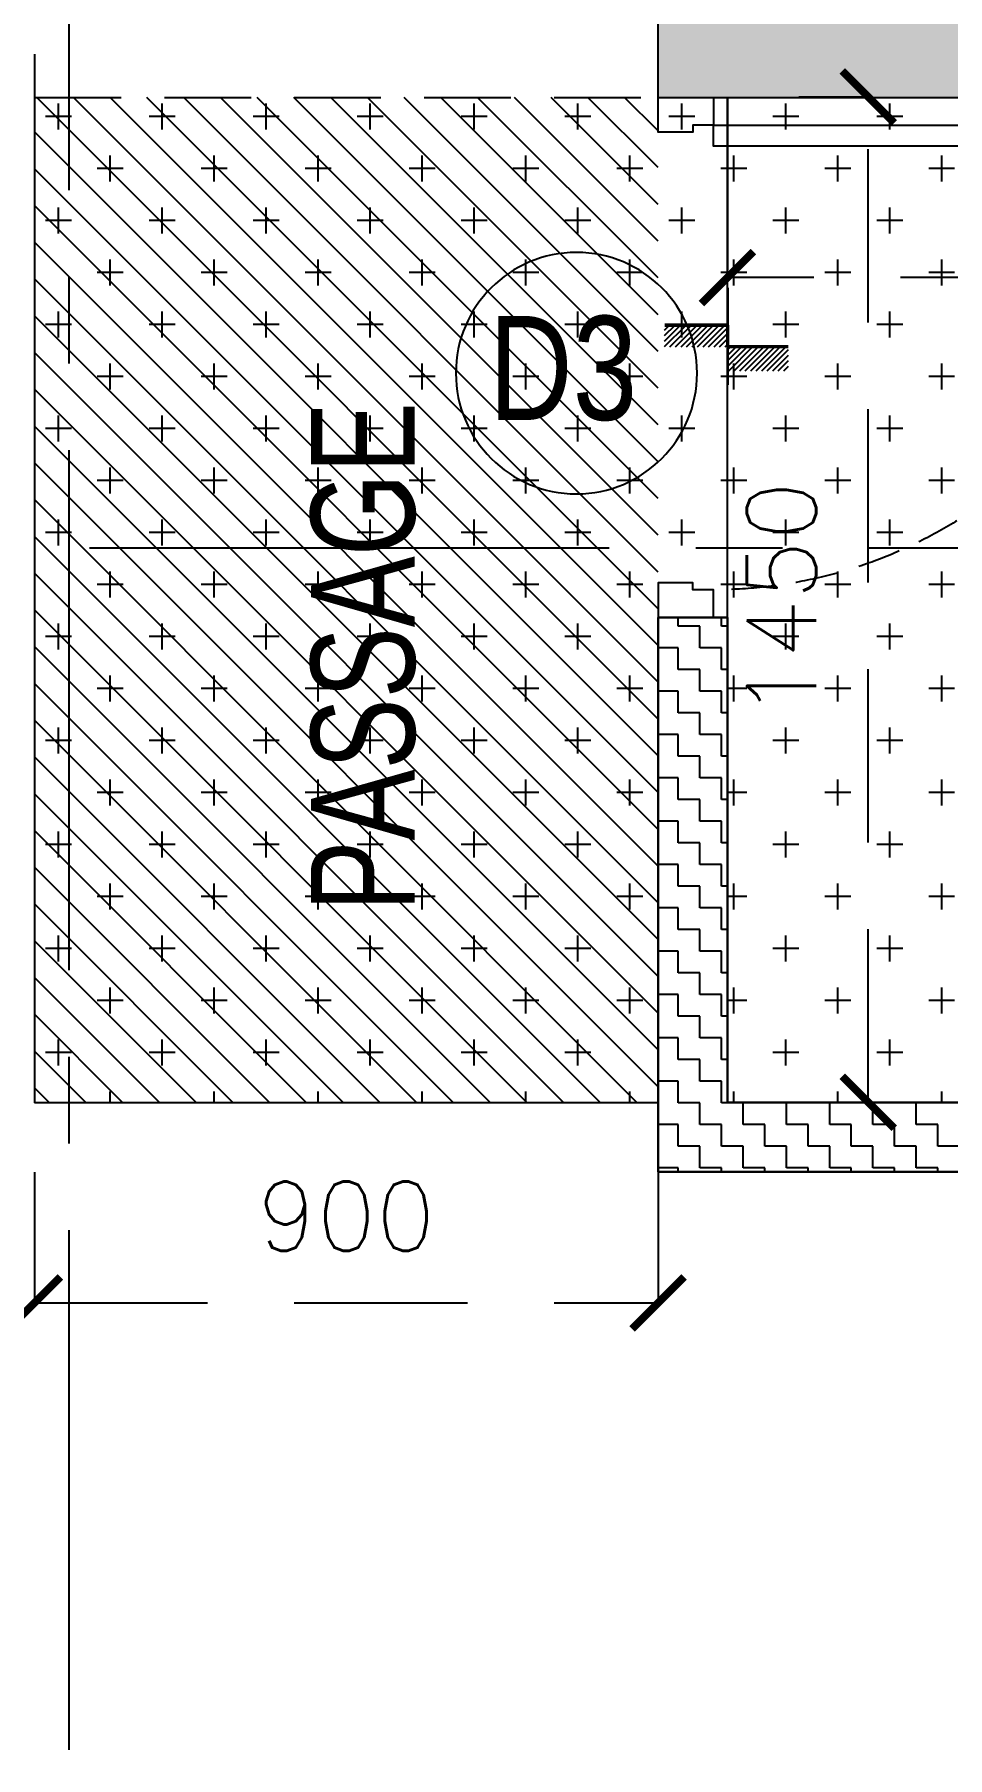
# Model space of a CAD drawing. Header units: millimetres. Extents: x 1180970 to 1231451, y -5737889 to -5695638.
# Drawn here: x 1209852 to 1211170, y -5724319 to -5721834 of the extents above; entities that cross this region are included whole.
import ezdxf
from ezdxf.enums import TextEntityAlignment as Align

# ---------------------------------------------------------------- set-up
doc = ezdxf.new("R2010")
doc.units = ezdxf.units.MM
doc.header["$LTSCALE"] = 1000
doc.header["$MEASUREMENT"] = 0
for name, pattern in [('1BHK-A$0$AUDIT_D_120904163729-0', [0]), ('1BHK-A$1$HIDDEN', [0.375, 0.25, -0.125]), ('AUDIT_D_120904163729-0', [0]), ('T8(T9 IS SIMILAR) - GROUND FLOOR - DIMENSION & TEXTING$0$HIDDEN', [0.375, 0.25, -0.125]), ('T8_REFUGE COLUMNS$0$CENTER2', [1.125, 0.75, -0.125, 0.125, -0.125])]:
    doc.linetypes.add(name, pattern=pattern)
doc.layers.get('0').update_dxf_attribs({"linetype": 'AUDIT_D_120904163729-0'})
for name, color, linetype in [('1BHK-A$0$A-DOOR-FULL', 2, 'Continuous'), ('1BHK-A$0$A-HATCH -160', 251, '1BHK-A$0$AUDIT_D_120904163729-0'), ('1BHK-A$0$a-tile drop', 3, 'Continuous'), ('1BHK-A$0$A-TOI SUNK 50MM', 8, 'Continuous'), ('1BHK-A$0$APT PLANS-typ$0$TILEDROP', 3, 'Continuous'), ('1BHK-A$0$CUT-OUT', 49, 'Continuous'), ('T8(T9 IS SIMILAR) - GROUND FLOOR - DIMENSION & TEXTING$0$A-DIMENSIONS', 2, 'T8(T9 IS SIMILAR) - GROUND FLOOR - DIMENSION & TEXTING$0$HIDDEN'), ('T8(T9 IS SIMILAR) - GROUND FLOOR - DIMENSION & TEXTING$0$a-window-no', 125, 'Continuous'), ('T8_REFUGE COLUMNS$0$A-CENTERLINE', 193, 'T8_REFUGE COLUMNS$0$CENTER2'), ('T8_REFUGE COLUMNS$0$A-RCC COLS', 3, 'Continuous')]:
    doc.layers.add(name, color=color, linetype=linetype)
for name, color, linetype, lineweight in [('1BHK-A$0$A-WALL- 160', 6, 'Continuous', 30), ('T8(T9 IS SIMILAR) - GROUND FLOOR - DIMENSION & TEXTING$0$a-Text', 4, 'Continuous', 0), ('T8(T9 IS SIMILAR) - GROUND FLOOR$0$D&W', 8, 'Continuous', 25)]:
    doc.layers.add(name, color=color, linetype=linetype, lineweight=lineweight)
doc.layers.add('T8_REFUGE COLUMNS$0$COL-HATCH', color=7, linetype='Continuous', lineweight=25, true_color=0xa3a3a3)
doc.styles.add('T8(T9 IS SIMILAR) - GROUND FLOOR - DIMENSION & TEXTING$0$ARIAL ARROW', font='swisscl.ttf')
doc.styles.add('T8(T9 IS SIMILAR) - GROUND FLOOR - DIMENSION & TEXTING$0$LODHA STANDERD', font='sanss___.ttf')
doc.styles.add('T8(T9 IS SIMILAR) - GROUND FLOOR - DIMENSION & TEXTING$0$Romans 1', font='romans.shx', dxfattribs={"height": 100})
doc.dimstyles.new('T8(T9 IS SIMILAR) - GROUND FLOOR - DIMENSION & TEXTING$0$ALPINE S', dxfattribs={"dimscale": 0, "dimtxt": 100, "dimasz": 75, "dimexe": 0, "dimexo": 0, "dimgap": 75, "dimtad": 1, "dimdec": 0, "dimzin": 0, "dimdsep": 46, "dimtxsty": 'T8(T9 IS SIMILAR) - GROUND FLOOR - DIMENSION & TEXTING$0$Romans 1', "dimblk": 'T8(T9 IS SIMILAR) - GROUND FLOOR - DIMENSION & TEXTING$0$_ArchTick', "dimcen": 0.09, "dimclrd": 256, "dimclre": 256, "dimclrt": 7, "dimadec": 0, "dimazin": 0, "dimtfac": 1, "dimtdec": 0, "dimtofl": 0, "dimtmove": 1, "dimatfit": 0, "dimldrblk": 'T8(T9 IS SIMILAR) - GROUND FLOOR - DIMENSION & TEXTING$0$_Open90', "dimfxl": 1, "dimtolj": 1, "dimtzin": 0, "dimarcsym": 0})

# ---------------------------------------------------------------- blocks, each defined once
blk = doc.blocks.new('*U100')
for points in [[(0, 0), (0, 670), (-30, 670), (-30, 0)], [(-710, 0), (-670, 0), (-670, -30), (-660, -30), (-660, -80), (-710, -80)], [(40, 0), (0, 0), (0, -30), (-10, -30), (-10, -80), (40, -80)]]:
    blk.add_lwpolyline(points, close=True)
at = {"color": 0, "linetype": 'ByBlock', "ltscale": 0.25}
blk.add_arc((1, -0.4), 671, 92.373, 179.9653, dxfattribs=at)
blk = doc.blocks.new('1BHK-A$0$TILE DROP -x')
at = {"layer": '1BHK-A$0$APT PLANS-typ$0$TILEDROP'}
h = blk.add_hatch(dxfattribs=at)
h.set_pattern_fill('ACET-2D-ANSI31', color=8, scale=90, angle=90, style=0)
h.set_pattern_definition([(135, (-851695.914, 5365039.183), (-7.954951288, -7.954951288), [])])
h.paths.add_polyline_path([(-58323.9, -19205.9), (-58323.9, -19023.7), (-58261.5, -19023.7), (-58261.5, -19205.9)])
edge = h.paths.add_edge_path()
edge.add_line((-58323.9, -19381.2), (-58393.7, -19381.2))
edge.add_line((-58323.9, -19205.9), (-58323.9, -19381.2))
edge.add_line((-58393.1, -19205.9), (-58323.9, -19205.9))
edge.add_line((-58393.1, -19381.2), (-58393.1, -19205.9))
at = {"layer": '1BHK-A$0$APT PLANS-typ$0$TILEDROP', "color": 1}
blk.add_line((-58153.9, -19205.9), (-58434, -19205.9), dxfattribs=at)
at = {"layer": '1BHK-A$0$APT PLANS-typ$0$TILEDROP', "color": 20, "const_width": 10}
for points in [[(-58261.5, -19205.9), (-58261.5, -19023.7)], [(-58323.9, -19381.2), (-58323.9, -19205.9)], [(-58323.9, -19205.9), (-58261.5, -19205.9)]]:
    blk.add_lwpolyline(points, dxfattribs=at)
blk = doc.blocks.new('1BHK-A')
at = {"layer": '1BHK-A$0$A-HATCH -160', "linetype": 'ByBlock'}
h = blk.add_hatch(dxfattribs=at)
h.set_pattern_fill('ZIGZAG', color=256, scale=250)
h.set_pattern_definition([(0, (0, 0), (31.25, 31.25), [31.25, -31.25]), (90, (31.25, 0), (-31.25, 31.25), [31.25, -31.25])])
h.paths.add_polyline_path([(1147299.5, -5722674.9), (1147299.5, -5723474.6), (1145949.5, -5723474.6), (1145949.5, -5723374.9), (1147199.5, -5723374.6), (1147199.5, -5722674.9)])
at = {"layer": '1BHK-A$0$A-TOI SUNK 50MM'}
h = blk.add_hatch(dxfattribs=at)
h.set_pattern_fill('CROSS', color=256, scale=300, style=0)
h.set_pattern_definition([(0, (-107180.45, 61072.54), (75, 75), [37.5, -112.5]), (90, (-107161.7, 61053.79), (-75, 75), [37.5, -112.5])])
h.paths.add_polyline_path([(1147199.5, -5723374.6), (1147199.5, -5722674.9), (1147299.5, -5722674.9), (1147299.5, -5723374.6), (1148199.5, -5723374.8), (1148199.5, -5721924.8), (1145949.5, -5721924.4), (1145949.5, -5723374.4)])
h = blk.add_hatch(dxfattribs=at)
h.set_pattern_fill('ANSI31', color=256, scale=300, style=0)
h.set_pattern_definition([(45, (-107180.448, 61072.54), (-26.5165043, 26.5165043), [])])
h.paths.add_polyline_path([(1148199.5, -5723374.8), (1147299.5, -5723374.8), (1147299.5, -5721924.6), (1148199.5, -5721924.6)])
for p, q in [((1147199.5, -5722674.9), (1147199.3, -5721924.6)), ((1148199.5, -5721924.9), (1148199.6, -5723374.8)), ((1147299.5, -5723374.9), (1148199.5, -5723374.8))]:
    blk.add_line(p, q, dxfattribs=at)
blk.add_lwpolyline([(1147199.5, -5721924.8), (1145949.5, -5721924.4), (1145949.5, -5723374.4), (1147199.5, -5723374.8)], close=True, dxfattribs=at)
at = {"layer": '1BHK-A$0$A-WALL- 160', "linetype": 'ByBlock'}
for p, q in [((1147199.5, -5722674.9), (1147199.5, -5723374.6)), ((1147199.5, -5722674.9), (1147299.5, -5722674.9)), ((1147299.5, -5722674.9), (1147299.5, -5723374.9)), ((1147199.5, -5723374.6), (1145949.5, -5723374.6)), ((1147299.5, -5723474.6), (1147299.5, -5723374.6)), ((1147299.5, -5723474.6), (1145949.5, -5723474.6))]:
    blk.add_line(p, q, dxfattribs=at)
at = {"layer": '1BHK-A$0$CUT-OUT', "linetype": '1BHK-A$1$HIDDEN', "ltscale": 0.5}
blk.add_lwpolyline([(1148199.5, -5721924.9), (1147299.5, -5721924.6), (1147299.5, -5721674.6), (1148199.5, -5721674.9)], close=True, dxfattribs=at)
at = {"layer": '1BHK-A$0$A-DOOR-FULL', "linetype": '1BHK-A$1$HIDDEN', "rotation": 90}
blk.add_blockref('*U100', (1147219.5, -5721964.9), dxfattribs=at)
at = {"layer": '1BHK-A$0$a-tile drop', "xscale": -0.4999999999999997, "yscale": 0.4999999999999997, "zscale": 0.4999999999999998, "rotation": 270.0003204097976}
blk.add_blockref('1BHK-A$0$TILE DROP -x', (1156801.8, -5693122.3), dxfattribs=at)
blk = doc.blocks.new('T8_REFUGE COLUMNS')
at = {"layer": 'T8_REFUGE COLUMNS$0$COL-HATCH', "linetype": 'ByBlock'}
h = blk.add_hatch(color=256, dxfattribs=at)
h.dxf.hatch_style = 1
h.paths.add_polyline_path([(1212262.1, -5721674.9), (1210752.1, -5721674.9), (1210752.1, -5721924.9), (1212262.1, -5721924.9)])
at = {"layer": 'T8_REFUGE COLUMNS$0$A-CENTERLINE'}
for p, q in [((1209902.1, -5728808.5), (1209902.1, -5698573.6)), ((1217431.8, -5722574.9), (1182156.9, -5722574.9))]:
    blk.add_line(p, q, dxfattribs=at)
at = {"layer": 'T8_REFUGE COLUMNS$0$A-RCC COLS', "linetype": 'ByBlock'}
blk.add_lwpolyline([(1212262.1, -5721674.9), (1210752.1, -5721674.9), (1210752.1, -5721924.9), (1212262.1, -5721924.9)], close=True, dxfattribs=at)
blk = doc.blocks.new('T8(T9 IS SIMILAR) - GROUND FLOOR')
at = {"layer": 'T8(T9 IS SIMILAR) - GROUND FLOOR$0$D&W', "linetype": 'ByBlock'}
blk.add_blockref('T8_REFUGE COLUMNS', (0, 0), dxfattribs=at)
at = {"layer": 'T8(T9 IS SIMILAR) - GROUND FLOOR$0$D&W', "linetype": 'ByBlock', "xscale": -1}
blk.add_blockref('1BHK-A', (2358051.8, 0), dxfattribs=at)
blk = doc.blocks.new('T8(T9 IS SIMILAR) - GROUND FLOOR - DIMENSION & TEXTING$0$_ArchTick')
at = {"color": 0, "linetype": 'ByBlock', "const_width": 0.15}
blk.add_lwpolyline([(-0.5, -0.5), (0.5, 0.5)], dxfattribs=at)
blk = doc.blocks.new('*D701')
at = {"layer": 'T8(T9 IS SIMILAR) - GROUND FLOOR - DIMENSION & TEXTING$0$A-DIMENSIONS', "linetype": 'T8(T9 IS SIMILAR) - GROUND FLOOR - DIMENSION & TEXTING$0$HIDDEN', "lineweight": -2, "transparency": 16777216}
for p, q in [((1210852.5, -5721924), (1210852.5, -5722184.5)), ((1212102.3, -5721924), (1212102.3, -5722184.5))]:
    blk.add_line(p, q, dxfattribs=at)
at = {"layer": 'T8(T9 IS SIMILAR) - GROUND FLOOR - DIMENSION & TEXTING$0$A-DIMENSIONS', "lineweight": -2, "transparency": 16777216}
blk.add_line((1212102.3, -5722184.5), (1210852.5, -5722184.5), dxfattribs=at)
at = {"layer": 'T8(T9 IS SIMILAR) - GROUND FLOOR - DIMENSION & TEXTING$0$A-DIMENSIONS', "linetype": 'ByBlock', "lineweight": -2, "transparency": 16777216, "xscale": 75, "yscale": 75, "zscale": 75, "rotation": 180}
blk.add_blockref('T8(T9 IS SIMILAR) - GROUND FLOOR - DIMENSION & TEXTING$0$_ArchTick', (1210852.5, -5722184.5), dxfattribs=at)
at = {"layer": 'T8(T9 IS SIMILAR) - GROUND FLOOR - DIMENSION & TEXTING$0$A-DIMENSIONS', "linetype": 'ByBlock', "lineweight": -2, "transparency": 16777216, "xscale": 75, "yscale": 75, "zscale": 75}
blk.add_blockref('T8(T9 IS SIMILAR) - GROUND FLOOR - DIMENSION & TEXTING$0$_ArchTick', (1212102.3, -5722184.5), dxfattribs=at)
at = {"layer": 'T8(T9 IS SIMILAR) - GROUND FLOOR - DIMENSION & TEXTING$0$A-DIMENSIONS', "color": 7, "linetype": 'ByBlock', "transparency": 16777216, "insert": (1211477.4, -5722059.5), "char_height": 100, "attachment_point": 5, "style": 'T8(T9 IS SIMILAR) - GROUND FLOOR - DIMENSION & TEXTING$0$Romans 1'}
blk.add_mtext('\\A1;1250', dxfattribs=at)
blk = doc.blocks.new('T8(T9 IS SIMILAR) - GROUND FLOOR - DIMENSION & TEXTING$0$_Open90')
at = {"color": 0, "linetype": 'ByBlock', "lineweight": -2}
for p, q in [((-0.5, 0.5), (0, 0)), ((0, 0), (-1, 0)), ((0, 0), (-0.5, -0.5))]:
    blk.add_line(p, q, dxfattribs=at)
blk = doc.blocks.new('*D702')
at = {"layer": 'T8(T9 IS SIMILAR) - GROUND FLOOR - DIMENSION & TEXTING$0$A-DIMENSIONS', "linetype": 'T8(T9 IS SIMILAR) - GROUND FLOOR - DIMENSION & TEXTING$0$HIDDEN', "lineweight": -2, "transparency": 16777216}
for p, q in [((1210955.6, -5721924), (1211055.6, -5721924)), ((1210955.6, -5723374.3), (1211055.6, -5723374.3))]:
    blk.add_line(p, q, dxfattribs=at)
at = {"layer": 'T8(T9 IS SIMILAR) - GROUND FLOOR - DIMENSION & TEXTING$0$A-DIMENSIONS', "lineweight": -2, "transparency": 16777216}
blk.add_line((1211055.6, -5723374.3), (1211055.6, -5721924), dxfattribs=at)
at = {"layer": 'T8(T9 IS SIMILAR) - GROUND FLOOR - DIMENSION & TEXTING$0$A-DIMENSIONS', "linetype": 'ByBlock', "lineweight": -2, "transparency": 16777216, "xscale": 75, "yscale": 75, "zscale": 75}
for p, rotation in [((1211055.6, -5721924), 90), ((1211055.6, -5723374.3), 270)]:
    blk.add_blockref('T8(T9 IS SIMILAR) - GROUND FLOOR - DIMENSION & TEXTING$0$_ArchTick', p, dxfattribs=dict(at, rotation=rotation))
at = {"layer": 'T8(T9 IS SIMILAR) - GROUND FLOOR - DIMENSION & TEXTING$0$A-DIMENSIONS', "color": 7, "linetype": 'ByBlock', "transparency": 16777216, "insert": (1210930.6, -5722649.2), "char_height": 100, "attachment_point": 5, "rotation": 90, "style": 'T8(T9 IS SIMILAR) - GROUND FLOOR - DIMENSION & TEXTING$0$Romans 1'}
blk.add_mtext('\\A1;1450', dxfattribs=at)
blk = doc.blocks.new('T8(T9 IS SIMILAR) - GROUND FLOOR - DIMENSION & TEXTING$0$WINDOW TAG')
at = {"layer": 'T8(T9 IS SIMILAR) - GROUND FLOOR - DIMENSION & TEXTING$0$a-window-no'}
blk.add_circle((0, 0), 174.1, dxfattribs=at)
at = {"layer": 'T8(T9 IS SIMILAR) - GROUND FLOOR - DIMENSION & TEXTING$0$a-window-no', "style": 'T8(T9 IS SIMILAR) - GROUND FLOOR - DIMENSION & TEXTING$0$LODHA STANDERD'}
blk.add_attdef('WINDOW', text='', height=150, dxfattribs=at).set_placement((11.3, 2.8), align=Align.MIDDLE_CENTER)
blk = doc.blocks.new('*D424')
at = {"layer": 'T8(T9 IS SIMILAR) - GROUND FLOOR - DIMENSION & TEXTING$0$A-DIMENSIONS', "linetype": 'T8(T9 IS SIMILAR) - GROUND FLOOR - DIMENSION & TEXTING$0$HIDDEN', "lineweight": -2, "transparency": 16777216}
for p, q in [((1209852.1, -5723474.9), (1209852.1, -5723663.5)), ((1210752.3, -5723474.9), (1210752.3, -5723663.5))]:
    blk.add_line(p, q, dxfattribs=at)
at = {"layer": 'T8(T9 IS SIMILAR) - GROUND FLOOR - DIMENSION & TEXTING$0$A-DIMENSIONS', "lineweight": -2, "transparency": 16777216}
blk.add_line((1209852.1, -5723663.5), (1210752.3, -5723663.5), dxfattribs=at)
at = {"layer": 'T8(T9 IS SIMILAR) - GROUND FLOOR - DIMENSION & TEXTING$0$A-DIMENSIONS', "linetype": 'ByBlock', "lineweight": -2, "transparency": 16777216, "xscale": 75, "yscale": 75, "zscale": 75, "rotation": 180}
blk.add_blockref('T8(T9 IS SIMILAR) - GROUND FLOOR - DIMENSION & TEXTING$0$_ArchTick', (1209852.1, -5723663.5), dxfattribs=at)
at = {"layer": 'T8(T9 IS SIMILAR) - GROUND FLOOR - DIMENSION & TEXTING$0$A-DIMENSIONS', "linetype": 'ByBlock', "lineweight": -2, "transparency": 16777216, "xscale": 75, "yscale": 75, "zscale": 75}
blk.add_blockref('T8(T9 IS SIMILAR) - GROUND FLOOR - DIMENSION & TEXTING$0$_ArchTick', (1210752.3, -5723663.5), dxfattribs=at)
at = {"layer": 'T8(T9 IS SIMILAR) - GROUND FLOOR - DIMENSION & TEXTING$0$A-DIMENSIONS', "color": 7, "linetype": 'ByBlock', "transparency": 16777216, "insert": (1210302.2, -5723538.5), "char_height": 100, "attachment_point": 5, "style": 'T8(T9 IS SIMILAR) - GROUND FLOOR - DIMENSION & TEXTING$0$Romans 1'}
blk.add_mtext('\\A1;900', dxfattribs=at)
blk = doc.blocks.new('T8(T9 IS SIMILAR) - GROUND FLOOR - DIMENSION & TEXTING')
at = {"layer": 'T8(T9 IS SIMILAR) - GROUND FLOOR - DIMENSION & TEXTING$0$a-window-no'}
ref = blk.add_blockref('T8(T9 IS SIMILAR) - GROUND FLOOR - DIMENSION & TEXTING$0$WINDOW TAG', (1210634.5, -5722322.4, 1.1), dxfattribs=dict(at, xscale=-1))
ref.add_attrib('WINDOW', 'D3', dxfattribs={"height": 150, "style": 'T8(T9 IS SIMILAR) - GROUND FLOOR - DIMENSION & TEXTING$0$LODHA STANDERD', "width": 0.8}).set_placement((1210615.1, -5722314.9, 1.1), align=Align.MIDDLE_CENTER)
at = {"layer": 'T8(T9 IS SIMILAR) - GROUND FLOOR - DIMENSION & TEXTING$0$a-Text', "style": 'T8(T9 IS SIMILAR) - GROUND FLOOR - DIMENSION & TEXTING$0$ARIAL ARROW'}
blk.add_text('PASSAGE', height=150, rotation=90, dxfattribs=at).set_placement((1210401.1, -5723099.1))
at = {"layer": 'T8(T9 IS SIMILAR) - GROUND FLOOR - DIMENSION & TEXTING$0$A-DIMENSIONS', "linetype": 'ByBlock'}
for base, p1, p2, angle, picture, middle in [((1211055.6, -5721924), (1210955.6, -5723374.3), (1210955.6, -5721924), 90, '*D702', (1210930.6, -5722649.2)), ((1210852.5, -5722184.5), (1212102.3, -5721924), (1210852.5, -5721924), 180, '*D701', (1211477.4, -5722059.5))]:
    dim = blk.add_linear_dim(base=base, p1=p1, p2=p2, angle=angle, dimstyle='T8(T9 IS SIMILAR) - GROUND FLOOR - DIMENSION & TEXTING$0$ALPINE S', override={"dimscale": 1, "dimfxl": 5, "dimarcsym": 1}, dxfattribs=at)
    dim.commit()
    dim.dimension.update_dxf_attribs({"geometry": picture, "text_midpoint": middle})
dim = blk.add_linear_dim(base=(1210752.3, -5723663.5), p1=(1209852.1, -5723474.9), p2=(1210752.3, -5723474.9), dimstyle='T8(T9 IS SIMILAR) - GROUND FLOOR - DIMENSION & TEXTING$0$ALPINE S', override={"dimscale": 1, "dimfxl": 5, "dimarcsym": 1}, dxfattribs=at)
dim.commit()
dim.dimension.update_dxf_attribs({"geometry": '*D424', "text_midpoint": (1210302.2, -5723538.5)})

msp = doc.modelspace()

# ---------------------------------------------------------------- block references
at = {"linetype": 'ByBlock'}
msp.add_blockref('T8(T9 IS SIMILAR) - GROUND FLOOR', (0, 0), dxfattribs=at)

# ---------------------------------------------------------------- next in the draw order: block references
msp.add_blockref('T8(T9 IS SIMILAR) - GROUND FLOOR - DIMENSION & TEXTING', (0, 0), dxfattribs=at)

doc.saveas('drawing.dxf')
